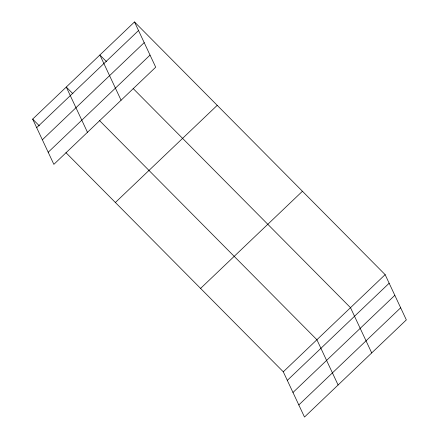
<?xml version="1.0" encoding="UTF-8"?>
<svg xmlns="http://www.w3.org/2000/svg" width="439" height="439" viewBox="0 0 439 439"><rect width="100%" height="100%" fill="white"/><g stroke="black" fill="none" stroke-linecap="round" stroke-linejoin="round"><path stroke-width="0.66" d="M134.51 21.95L155.708 67.2L53.86 164.356L32.667 119.106L134.51 21.95L385.14 274.644L406.333 319.894L304.49 417.05L283.292 371.8L65.938 152.651M36.684 127.683L138.526 30.527M42.353 139.783L144.201 42.627M48.191 152.251L150.039 55.1M115.369 202.494L217.217 105.338M200.585 288.412L302.433 191.256M283.292 371.8L385.14 274.644M287.309 380.377L389.157 283.221M292.978 392.477L394.826 295.321M298.816 404.95L400.664 307.794M106.54 61.69L99.883 54.985L121.082 100.235M133.154 88.53L350.509 307.679L371.707 352.929M72.929 93.754L66.273 87.043L87.471 132.293M99.549 120.593L316.903 339.737L338.096 384.987M32.667 119.106L39.318 125.812"/></g></svg>
